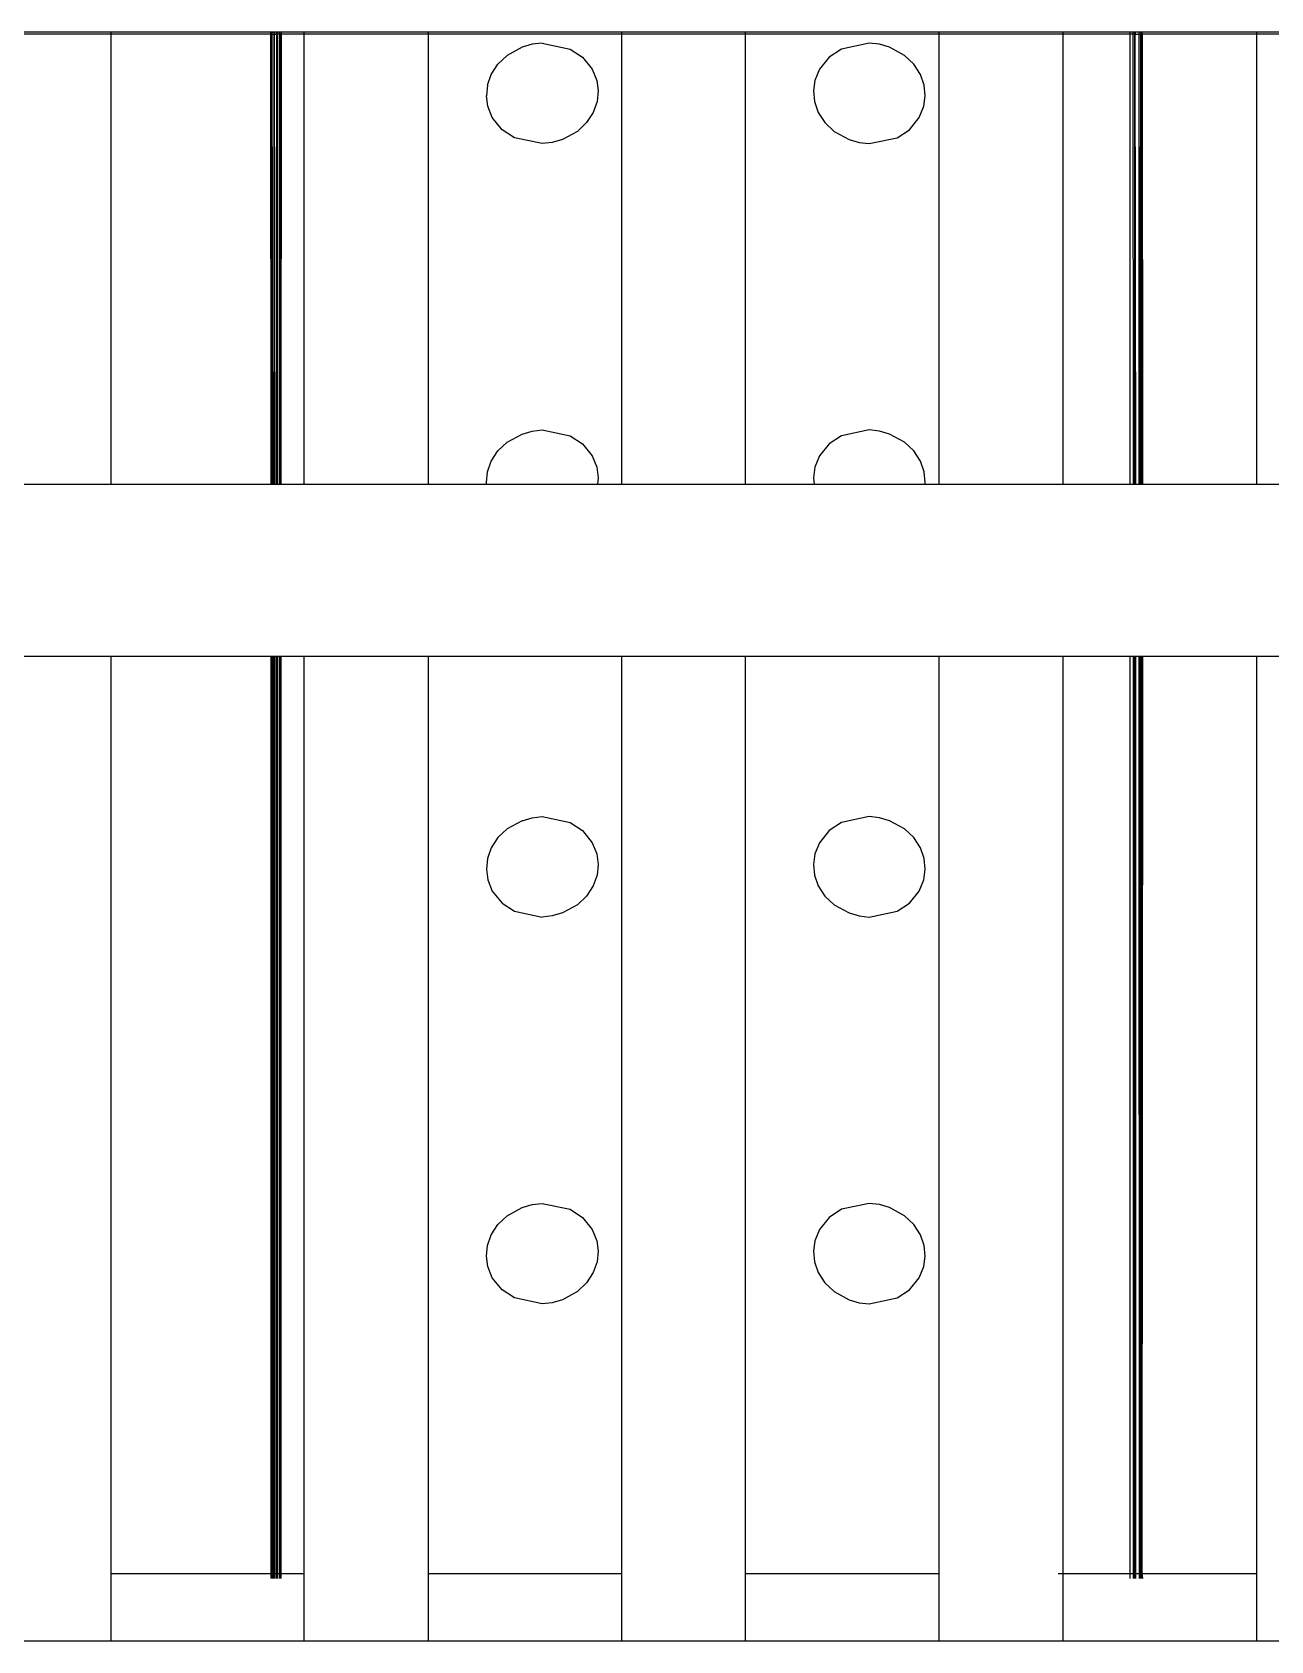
# Model space of a CAD drawing. Header units: millimetres. Extents: x 232 to 1180, y 355 to 899.
# Drawn here: x 657 to 714.9, y 620.1 to 695.2 of the extents above; entities that cross this region are included whole.
import ezdxf

# ---------------------------------------------------------------- set-up
doc = ezdxf.new("R2010")
doc.units = ezdxf.units.MM
doc.header["$MEASUREMENT"] = 0
doc.layers.add('Edges', color=7, linetype='Continuous')

# ---------------------------------------------------------------- blocks, each defined once
blk = doc.blocks.new('Ruby Burner grill pl')
at = {"layer": 'Edges'}
for p, q in [((-7.2129, 4.9667), (-7.5279, 4.9667)), ((-7.2129, 4.9617), (-7.5279, 4.9617)), ((-7.2129, 4.9667), (-7.2129, 4.9617)), ((-6.8062, 4.9667), (-7.2129, 4.9667)), ((-7.2129, 4.9617), (-7.2129, 3.8175)), ((-6.8062, 4.9617), (-7.2129, 4.9617)), ((-6.8062, 4.9667), (-6.8062, 4.9617)), ((-6.8034, 4.9667), (-6.8062, 4.9667)), ((-6.8062, 4.9617), (-6.8061, 3.8175)), ((-6.8034, 4.9617), (-6.8062, 4.9617)), ((-6.8036, 3.8175), (-6.8034, 4.9617)), ((-6.8034, 4.9617), (-6.8034, 4.9667)), ((-6.8021, 4.9667), (-6.8034, 4.9617)), ((-6.8021, 4.9667), (-6.8034, 4.9667)), ((-6.8034, 4.9617), (-6.8018, 3.8175)), ((-6.8034, 4.9617), (-6.797, 4.9617)), ((-6.797, 4.9667), (-6.8021, 4.9667)), ((-6.7973, 3.8175), (-6.797, 4.9617)), ((-6.797, 4.9617), (-6.797, 4.9667)), ((-6.7958, 4.9667), (-6.797, 4.9617)), ((-6.7958, 4.9667), (-6.797, 4.9667)), ((-6.797, 4.9617), (-6.7956, 3.8175)), ((-6.797, 4.9617), (-6.7917, 4.9617)), ((-6.7917, 4.9667), (-6.7958, 4.9667)), ((-6.7917, 4.9667), (-6.7917, 4.9617)), ((-6.7883, 4.9667), (-6.7917, 4.9667)), ((-6.7917, 4.9617), (-6.7915, 3.8175)), ((-6.7883, 4.9617), (-6.7917, 4.9617)), ((-6.7885, 3.8175), (-6.7883, 4.9617)), ((-6.7883, 4.9617), (-6.7883, 4.9667)), ((-6.7832, 4.9667), (-6.7883, 4.9667)), ((-6.7832, 4.9617), (-6.7883, 4.9617)), ((-6.7834, 3.8175), (-6.7832, 4.9617)), ((-6.7832, 4.9617), (-6.7832, 4.9667)), ((-6.779, 4.9667), (-6.7832, 4.9667)), ((-6.7832, 4.9617), (-6.7822, 3.8175)), ((-6.779, 4.9617), (-6.7832, 4.9617)), ((-6.7793, 3.8175), (-6.779, 4.9617)), ((-6.779, 4.9617), (-6.779, 4.9667)), ((-6.7208, 4.9667), (-6.779, 4.9667)), ((-6.7208, 4.9617), (-6.779, 4.9617)), ((-6.7208, 4.9617), (-6.7208, 4.9667)), ((-6.4058, 4.9667), (-6.7208, 4.9667)), ((-6.7208, 3.8175), (-6.7208, 4.9617)), ((-6.4058, 4.9617), (-6.7208, 4.9617)), ((-6.4058, 4.9667), (-6.4058, 4.9617)), ((-5.9137, 4.9667), (-6.4058, 4.9667)), ((-6.4058, 4.9617), (-6.4058, 3.8175)), ((-5.9137, 4.9617), (-6.4058, 4.9617)), ((-5.9137, 4.9667), (-5.9137, 4.9617)), ((-5.5987, 4.9667), (-5.9137, 4.9667)), ((-5.9137, 4.9617), (-5.9137, 3.8175)), ((-5.5987, 4.9617), (-5.9137, 4.9617)), ((-5.5987, 4.9617), (-5.5987, 4.9667)), ((-5.1066, 4.9667), (-5.5987, 4.9667)), ((-5.5987, 3.8175), (-5.5987, 4.9617)), ((-5.1066, 4.9617), (-5.5987, 4.9617)), ((-5.1066, 4.9617), (-5.1066, 4.9667)), ((-4.7916, 4.9667), (-5.1066, 4.9667)), ((-5.1066, 3.8175), (-5.1066, 4.9617)), ((-4.7916, 4.9617), (-5.1066, 4.9617)), ((-4.7916, 4.9667), (-4.7916, 4.9617)), ((-4.6213, 4.9667), (-4.7916, 4.9667)), ((-4.7916, 4.9617), (-4.7916, 3.8175)), ((-4.6213, 4.9617), (-4.7916, 4.9617)), ((-4.6213, 4.9667), (-4.6213, 4.9617)), ((-4.6136, 4.9667), (-4.6213, 4.9667)), ((-4.6213, 4.9617), (-4.6213, 3.8175)), ((-4.6136, 4.9617), (-4.6213, 4.9617)), ((-4.6136, 4.9667), (-4.6136, 4.9617)), ((-4.6086, 4.9667), (-4.6136, 4.9667)), ((-4.6136, 4.9617), (-4.6134, 3.8175)), ((-4.6086, 4.9617), (-4.6136, 4.9617)), ((-4.6089, 3.8175), (-4.6086, 4.9617)), ((-4.6073, 4.9667), (-4.6086, 4.9617)), ((-4.6086, 4.9617), (-4.6086, 4.9667)), ((-4.6073, 4.9667), (-4.6086, 4.9667)), ((-4.6086, 4.9617), (-4.6072, 3.8175)), ((-4.6086, 4.9617), (-4.5987, 4.9617)), ((-4.5987, 4.9667), (-4.6073, 4.9667)), ((-4.5987, 4.9667), (-4.5987, 4.9617)), ((-4.5938, 4.9667), (-4.5987, 4.9667)), ((-4.5987, 4.9617), (-4.5986, 3.8175)), ((-4.5938, 4.9617), (-4.5987, 4.9617)), ((-4.595, 3.8175), (-4.5938, 4.9617)), ((-4.5938, 4.9667), (-4.5938, 4.9617)), ((-4.5906, 4.9667), (-4.5938, 4.9667)), ((-4.5938, 4.9617), (-4.5937, 3.8175)), ((-4.5906, 4.9617), (-4.5938, 4.9617)), ((-4.5908, 3.8175), (-4.5906, 4.9617)), ((-4.5906, 4.9617), (-4.5906, 4.9667)), ((-4.2995, 4.9667), (-4.5906, 4.9667)), ((-4.5906, 4.9617), (-4.5897, 3.8175)), ((-4.2995, 4.9617), (-4.5906, 4.9617)), ((-4.2995, 4.9667), (-4.2995, 4.9617)), ((-3.9846, 4.9667), (-4.2995, 4.9667)), ((-4.2995, 4.9617), (-4.2995, 3.8175)), ((-3.9846, 4.9617), (-4.2995, 4.9617)), ((-6.167, 4.9282), (-6.205, 4.9076)), ((-6.141, 4.9359), (-6.167, 4.9282)), ((-6.1156, 4.9389), (-6.141, 4.9359)), ((-6.1156, 4.9389), (-6.0447, 4.9238)), ((-6.0447, 4.9238), (-6.0135, 4.9034)), ((-5.3548, 4.9238), (-5.386, 4.9034)), ((-5.284, 4.9389), (-5.3548, 4.9238)), ((-5.2585, 4.9359), (-5.284, 4.9389)), ((-5.2325, 4.9282), (-5.2585, 4.9359)), ((-5.1946, 4.9076), (-5.2325, 4.9282)), ((-6.2453, 4.8593), (-6.2283, 4.8854)), ((-6.2283, 4.8854), (-6.205, 4.9076)), ((-6.0135, 4.9034), (-5.9885, 4.8725)), ((-5.9885, 4.8725), (-5.9768, 4.844)), ((-5.411, 4.8725), (-5.4227, 4.844)), ((-5.386, 4.9034), (-5.411, 4.8725)), ((-5.1712, 4.8854), (-5.1946, 4.9076)), ((-5.1542, 4.8593), (-5.1712, 4.8854)), ((-6.255, 4.8321), (-6.2578, 4.805)), ((-6.255, 4.8321), (-6.2453, 4.8593)), ((-5.9768, 4.844), (-5.9733, 4.8171)), ((-5.4227, 4.844), (-5.4262, 4.8171)), ((-5.1445, 4.8321), (-5.1542, 4.8593)), ((-5.1417, 4.805), (-5.1445, 4.8321)), ((-6.2543, 4.7781), (-6.2578, 4.805)), ((-5.9761, 4.79), (-5.9858, 4.7628)), ((-5.9733, 4.8171), (-5.9761, 4.79)), ((-5.4262, 4.8171), (-5.4234, 4.79)), ((-5.4234, 4.79), (-5.4137, 4.7628)), ((-5.1452, 4.7781), (-5.1417, 4.805)), ((-6.2426, 4.7496), (-6.2543, 4.7781)), ((-6.2176, 4.7187), (-6.2426, 4.7496)), ((-5.9858, 4.7628), (-6.0028, 4.7367)), ((-5.4137, 4.7628), (-5.3967, 4.7367)), ((-5.1819, 4.7187), (-5.1569, 4.7496)), ((-5.1569, 4.7496), (-5.1452, 4.7781)), ((-6.1864, 4.6983), (-6.2176, 4.7187)), ((-6.0262, 4.7145), (-6.0641, 4.6939)), ((-6.0028, 4.7367), (-6.0262, 4.7145)), ((-5.3967, 4.7367), (-5.3734, 4.7145)), ((-5.3734, 4.7145), (-5.3354, 4.6939)), ((-5.2131, 4.6983), (-5.1819, 4.7187)), ((-6.1156, 4.6832), (-6.1864, 4.6983)), ((-6.0901, 4.6863), (-6.1156, 4.6832)), ((-6.0641, 4.6939), (-6.0901, 4.6863)), ((-5.3354, 4.6939), (-5.3094, 4.6863)), ((-5.3094, 4.6863), (-5.284, 4.6832)), ((-5.284, 4.6832), (-5.2131, 4.6983)), ((-6.205, 3.9239), (-6.167, 3.9446)), ((-6.167, 3.9446), (-6.141, 3.9522)), ((-6.141, 3.9522), (-6.1156, 3.9553)), ((-6.1156, 3.9553), (-6.0447, 3.9402)), ((-6.0447, 3.9402), (-6.0135, 3.9197)), ((-5.3548, 3.9402), (-5.386, 3.9197)), ((-5.284, 3.9553), (-5.3548, 3.9402)), ((-5.2585, 3.9522), (-5.284, 3.9553)), ((-5.2325, 3.9446), (-5.2585, 3.9522)), ((-5.1946, 3.9239), (-5.2325, 3.9446)), ((-6.2453, 3.8756), (-6.2283, 3.9017)), ((-6.2283, 3.9017), (-6.205, 3.9239)), ((-6.0135, 3.9197), (-5.9885, 3.8888)), ((-5.9885, 3.8888), (-5.9768, 3.8603)), ((-5.411, 3.8888), (-5.4227, 3.8603)), ((-5.386, 3.9197), (-5.411, 3.8888)), ((-5.1712, 3.9017), (-5.1946, 3.9239)), ((-5.1542, 3.8756), (-5.1712, 3.9017)), ((-6.2578, 3.8214), (-6.255, 3.8485)), ((-6.255, 3.8485), (-6.2453, 3.8756)), ((-5.9768, 3.8603), (-5.9733, 3.8334)), ((-5.4227, 3.8603), (-5.4262, 3.8334)), ((-5.1445, 3.8485), (-5.1542, 3.8756)), ((-5.1417, 3.8214), (-5.1445, 3.8485)), ((-24.5766, 3.8175), (15.0785, 3.8175)), ((-6.2573, 3.8175), (-6.2578, 3.8214)), ((-5.9733, 3.8334), (-5.975, 3.8175)), ((-5.4262, 3.8334), (-5.4246, 3.8175)), ((-5.1422, 3.8175), (-5.1417, 3.8214)), ((-24.5766, 3.3796), (15.0785, 3.3796)), ((-7.2129, 3.3796), (-7.2129, 1.0462)), ((-6.8061, 3.3796), (-6.8058, 1.0462)), ((-6.804, 1.0462), (-6.8036, 3.3796)), ((-6.8018, 3.3796), (-6.8013, 1.0462)), ((-6.7979, 1.0462), (-6.7974, 3.3796)), ((-6.7956, 3.3796), (-6.7954, 1.0462)), ((-6.7914, 3.3796), (-6.7911, 1.0462)), ((-6.7888, 1.0462), (-6.7885, 3.3796)), ((-6.7839, 1.0462), (-6.7835, 3.3796)), ((-6.7821, 3.3796), (-6.782, 1.0462)), ((-6.7799, 1.0462), (-6.7794, 3.3796)), ((-6.7208, 1.0462), (-6.7208, 3.3796)), ((-6.4058, 3.3796), (-6.4058, 1.0462)), ((-5.9137, 3.3796), (-5.9137, 1.0462)), ((-5.5987, 1.0462), (-5.5987, 3.3796)), ((-5.1066, 1.0462), (-5.1066, 3.3796)), ((-4.7916, 3.3796), (-4.7916, 1.0462)), ((-4.6213, 3.3796), (-4.6213, 1.0462)), ((-4.6133, 3.3796), (-4.6129, 1.0462)), ((-4.6095, 1.0462), (-4.609, 3.3796)), ((-4.6072, 3.3796), (-4.607, 1.0462)), ((-4.5985, 3.3796), (-4.5982, 1.0462)), ((-4.5955, 1.0462), (-4.595, 3.3796)), ((-4.5937, 3.3796), (-4.5936, 1.0462)), ((-4.5914, 1.0462), (-4.5909, 3.3796)), ((-4.5897, 3.3796), (-4.5914, 1.0462)), ((-4.2995, 3.3796), (-4.2995, 1.0462)), ((-6.167, 2.9609), (-6.205, 2.9403)), ((-6.167, 2.9609), (-6.141, 2.9685)), ((-6.141, 2.9685), (-6.1156, 2.9716)), ((-6.1156, 2.9716), (-6.0447, 2.9565)), ((-6.0447, 2.9565), (-6.0135, 2.9361)), ((-5.3548, 2.9565), (-5.386, 2.9361)), ((-5.284, 2.9716), (-5.3548, 2.9565)), ((-5.2585, 2.9685), (-5.284, 2.9716)), ((-5.2325, 2.9609), (-5.2585, 2.9685)), ((-5.1946, 2.9403), (-5.2325, 2.9609)), ((-6.2283, 2.9181), (-6.2453, 2.892)), ((-6.205, 2.9403), (-6.2283, 2.9181)), ((-6.0135, 2.9361), (-5.9885, 2.9052)), ((-5.9885, 2.9052), (-5.9768, 2.8767)), ((-5.411, 2.9052), (-5.4227, 2.8767)), ((-5.386, 2.9361), (-5.411, 2.9052)), ((-5.1712, 2.9181), (-5.1946, 2.9403)), ((-5.1542, 2.892), (-5.1712, 2.9181)), ((-6.255, 2.8648), (-6.2578, 2.8377)), ((-6.2453, 2.892), (-6.255, 2.8648)), ((-5.9768, 2.8767), (-5.9733, 2.8498)), ((-5.4227, 2.8767), (-5.4262, 2.8498)), ((-5.1445, 2.8648), (-5.1542, 2.892)), ((-5.1417, 2.8377), (-5.1445, 2.8648)), ((-6.2578, 2.8377), (-6.2543, 2.8108)), ((-5.9733, 2.8498), (-5.9761, 2.8227)), ((-5.4262, 2.8498), (-5.4234, 2.8227)), ((-5.1452, 2.8108), (-5.1417, 2.8377)), ((-6.2543, 2.8108), (-6.2426, 2.7823)), ((-6.2426, 2.7823), (-6.2176, 2.7514)), ((-5.9858, 2.7955), (-6.0028, 2.7694)), ((-5.9761, 2.8227), (-5.9858, 2.7955)), ((-5.4234, 2.8227), (-5.4137, 2.7955)), ((-5.4137, 2.7955), (-5.3967, 2.7694)), ((-5.1819, 2.7514), (-5.1569, 2.7823)), ((-5.1569, 2.7823), (-5.1452, 2.8108)), ((-6.2176, 2.7514), (-6.1864, 2.731)), ((-6.0262, 2.7472), (-6.0641, 2.7266)), ((-6.0028, 2.7694), (-6.0262, 2.7472)), ((-5.3967, 2.7694), (-5.3734, 2.7472)), ((-5.3734, 2.7472), (-5.3354, 2.7266)), ((-5.2131, 2.731), (-5.1819, 2.7514)), ((-6.1864, 2.731), (-6.1156, 2.7159)), ((-6.0901, 2.719), (-6.1156, 2.7159)), ((-6.0641, 2.7266), (-6.0901, 2.719)), ((-5.3354, 2.7266), (-5.3094, 2.719)), ((-5.3094, 2.719), (-5.284, 2.7159)), ((-5.284, 2.7159), (-5.2131, 2.731)), ((-6.205, 1.9566), (-6.167, 1.9773)), ((-6.167, 1.9773), (-6.141, 1.9849)), ((-6.141, 1.9849), (-6.1156, 1.988)), ((-6.1156, 1.988), (-6.0447, 1.9729)), ((-6.0447, 1.9729), (-6.0135, 1.9524)), ((-5.3548, 1.9729), (-5.386, 1.9524)), ((-5.284, 1.988), (-5.3548, 1.9729)), ((-5.2585, 1.9849), (-5.284, 1.988)), ((-5.2325, 1.9773), (-5.2585, 1.9849)), ((-5.1946, 1.9566), (-5.2325, 1.9773)), ((-6.2453, 1.9083), (-6.2283, 1.9344)), ((-6.2283, 1.9344), (-6.205, 1.9566)), ((-6.0135, 1.9524), (-5.9885, 1.9215)), ((-5.386, 1.9524), (-5.411, 1.9215)), ((-5.1712, 1.9344), (-5.1946, 1.9566)), ((-5.1542, 1.9083), (-5.1712, 1.9344)), ((-6.255, 1.8812), (-6.2453, 1.9083)), ((-5.9885, 1.9215), (-5.9768, 1.893)), ((-5.9768, 1.893), (-5.9733, 1.8661)), ((-5.4227, 1.893), (-5.4262, 1.8661)), ((-5.411, 1.9215), (-5.4227, 1.893)), ((-5.1445, 1.8812), (-5.1542, 1.9083)), ((-6.2578, 1.8541), (-6.255, 1.8812)), ((-6.2543, 1.8272), (-6.2578, 1.8541)), ((-5.9733, 1.8661), (-5.9761, 1.839)), ((-5.4262, 1.8661), (-5.4234, 1.839)), ((-5.1452, 1.8272), (-5.1417, 1.8541)), ((-5.1417, 1.8541), (-5.1445, 1.8812)), ((-6.2426, 1.7987), (-6.2543, 1.8272)), ((-5.9858, 1.8119), (-6.0028, 1.7858)), ((-5.9761, 1.839), (-5.9858, 1.8119)), ((-5.4234, 1.839), (-5.4137, 1.8119)), ((-5.4137, 1.8119), (-5.3967, 1.7858)), ((-5.1569, 1.7987), (-5.1452, 1.8272)), ((-6.2176, 1.7678), (-6.2426, 1.7987)), ((-6.1864, 1.7473), (-6.2176, 1.7678)), ((-6.0262, 1.7635), (-6.0641, 1.7429)), ((-6.0028, 1.7858), (-6.0262, 1.7635)), ((-5.3967, 1.7858), (-5.3734, 1.7635)), ((-5.3734, 1.7635), (-5.3354, 1.7429)), ((-5.2131, 1.7473), (-5.1819, 1.7678)), ((-5.1819, 1.7678), (-5.1569, 1.7987)), ((-6.1156, 1.7322), (-6.1864, 1.7473)), ((-6.0901, 1.7353), (-6.1156, 1.7322)), ((-6.0641, 1.7429), (-6.0901, 1.7353)), ((-5.3354, 1.7429), (-5.3094, 1.7353)), ((-5.3094, 1.7353), (-5.284, 1.7322)), ((-5.284, 1.7322), (-5.2131, 1.7473)), ((-7.2129, 1.0462), (-7.2129, 0.8753)), ((-7.2129, 1.0462), (-6.8058, 1.0462)), ((-6.8058, 1.0462), (-6.8058, 1.0342)), ((-6.8058, 1.0462), (-6.804, 1.0462)), ((-6.804, 1.0342), (-6.804, 1.0462)), ((-6.804, 1.0462), (-6.8013, 1.0462)), ((-6.8013, 1.0462), (-6.8013, 1.0342)), ((-6.8013, 1.0462), (-6.7979, 1.0462)), ((-6.7979, 1.0342), (-6.7979, 1.0462)), ((-6.7979, 1.0462), (-6.7954, 1.0462)), ((-6.7954, 1.0462), (-6.7954, 1.0342)), ((-6.7954, 1.0462), (-6.7911, 1.0462)), ((-6.7911, 1.0462), (-6.7911, 1.0342)), ((-6.7911, 1.0462), (-6.7888, 1.0462)), ((-6.7888, 1.0342), (-6.7888, 1.0462)), ((-6.7888, 1.0462), (-6.7839, 1.0462)), ((-6.7839, 1.0342), (-6.7839, 1.0462)), ((-6.7839, 1.0462), (-6.782, 1.0462)), ((-6.782, 1.0462), (-6.782, 1.0342)), ((-6.782, 1.0462), (-6.7799, 1.0462)), ((-6.7799, 1.0342), (-6.7799, 1.0462)), ((-6.7799, 1.0462), (-6.7208, 1.0462)), ((-6.7208, 0.8753), (-6.7208, 1.0462)), ((-6.4058, 1.0462), (-5.9137, 1.0462)), ((-6.4058, 1.0462), (-6.4058, 0.8753)), ((-5.9137, 1.0462), (-5.9137, 0.8753)), ((-5.5987, 1.0462), (-5.1066, 1.0462)), ((-5.5987, 0.8753), (-5.5987, 1.0462)), ((-5.1066, 0.8753), (-5.1066, 1.0462)), ((-4.8036, 1.0462), (-4.7916, 1.0462)), ((-4.7916, 1.0462), (-4.7916, 0.8753)), ((-4.7916, 1.0462), (-4.6213, 1.0462)), ((-4.6213, 1.0462), (-4.6213, 1.0342)), ((-4.6213, 1.0462), (-4.6129, 1.0462)), ((-4.6129, 1.0462), (-4.6129, 1.0342)), ((-4.6129, 1.0462), (-4.6095, 1.0462)), ((-4.6095, 1.0342), (-4.6095, 1.0462)), ((-4.6095, 1.0462), (-4.607, 1.0462)), ((-4.607, 1.0462), (-4.607, 1.0342)), ((-4.607, 1.0462), (-4.5982, 1.0462)), ((-4.5982, 1.0462), (-4.5982, 1.0342)), ((-4.5982, 1.0462), (-4.5955, 1.0462)), ((-4.5955, 1.0342), (-4.5955, 1.0462)), ((-4.5955, 1.0462), (-4.5936, 1.0462)), ((-4.5936, 1.0462), (-4.5936, 1.0342)), ((-4.5936, 1.0462), (-4.5914, 1.0462)), ((-4.5914, 1.0342), (-4.5914, 1.0462)), ((-4.5914, 1.0462), (-4.5897, 1.0342)), ((-4.5914, 1.0462), (-4.2995, 1.0462)), ((-4.2995, 1.0462), (-4.2995, 0.8753)), ((-24.5766, 0.8753), (15.0785, 0.8753))]:
    blk.add_line(p, q, dxfattribs=at)

msp = doc.modelspace()

# ---------------------------------------------------------------- block references
at = {"xscale": 18.37224819110694, "yscale": 18.37224819110694, "zscale": 18.37224819110694}
msp.add_blockref('Ruby Burner grill pl', (793.235, 603.994), dxfattribs=at)

doc.saveas('drawing.dxf')
